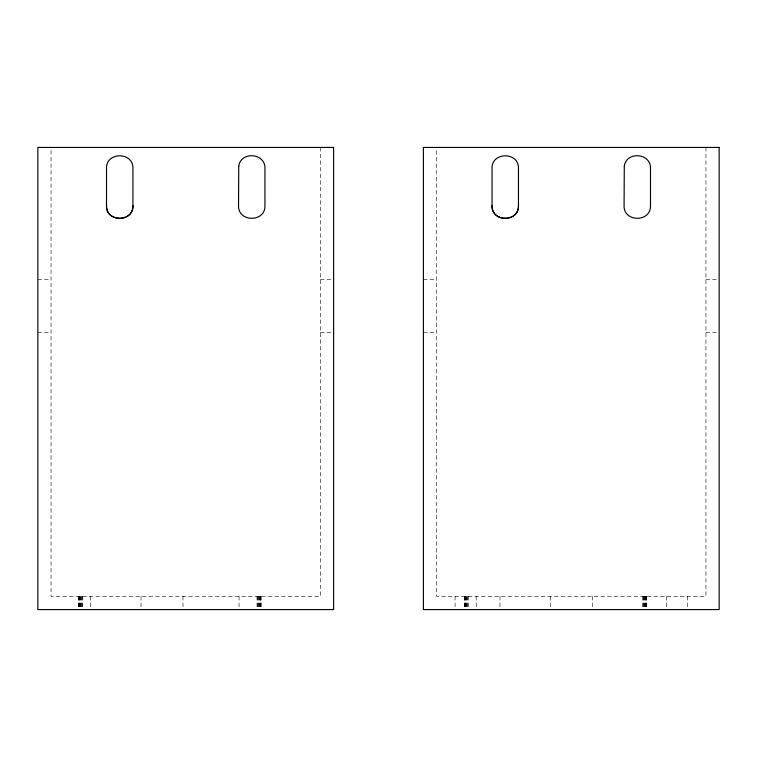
<?xml version="1.0" encoding="UTF-8"?>
<svg xmlns="http://www.w3.org/2000/svg" width="757" height="757" viewBox="0 0 757 757"><rect width="100%" height="100%" fill="white"/><g stroke="black" fill="none" stroke-linecap="round" stroke-linejoin="round"><path stroke-width="0.57" stroke-dasharray="3.79 2.84" d="M37.85 279.475L51.05 279.475M320.4 279.475L333.61 279.475M423.39 279.475L436.6 279.475M705.95 279.475L719.15 279.475M37.85 332.285L51.05 332.285M320.4 332.285L333.61 332.285M423.39 332.285L436.6 332.285M705.95 332.285L719.15 332.285M705.95 147.435L705.95 596.355L436.6 596.355L436.6 147.435M687.46 596.355L687.46 608.458M666.34 596.355L666.34 608.458M646.469 596.355L646.469 608.458M646.289 596.355L646.289 608.458M645.995 596.355L645.995 609.565M645.607 596.355L645.607 609.565M645.115 596.355L645.115 609.565M644.548 596.355L644.548 609.565M643.923 596.355L643.923 609.565M643.261 596.355L643.261 609.565M642.57 596.355L642.57 609.565M592.532 596.355L592.532 608.458M550.557 596.355L550.557 608.458M499.97 596.355L499.97 608.458M476.21 596.355L476.21 608.458M468.28 596.355L468.28 609.565M467.599 596.355L467.599 609.565M466.927 596.355L466.927 609.565M466.303 596.355L466.303 609.565M465.735 596.355L465.735 609.565M465.252 596.355L465.252 609.565M464.855 596.355L464.855 608.458M464.561 596.355L464.561 608.458M464.382 596.355L464.382 608.458M455.08 596.355L455.08 608.458M320.4 147.435L320.4 596.355L51.05 596.355L51.05 147.435M260.985 596.355L260.985 608.458M260.928 596.355L260.928 608.458M260.749 596.355L260.749 608.458M260.455 596.355L260.455 609.565M260.058 596.355L260.058 609.565M259.575 596.355L259.575 609.565M259.008 596.355L259.008 609.565M258.383 596.355L258.383 609.565M257.711 596.355L257.711 609.565M257.03 596.355L257.03 609.565M239.07 596.355L239.07 608.458M182.986 596.355L182.986 608.458M141.01 596.355L141.01 608.458M90.66 596.355L90.66 608.458M82.74 596.355L82.74 609.565M82.049 596.355L82.049 609.565M81.387 596.355L81.387 609.565M80.762 596.355L80.762 609.565M80.195 596.355L80.195 609.565M79.712 596.355L79.712 609.565M79.315 596.355L79.315 608.458M79.021 596.355L79.021 608.458M78.842 596.355L78.842 608.458M78.785 596.355L78.785 608.458"/><path stroke-width="1.14" d="M132.92 205.535C133.667 222.539 105.762 222.539 106.51 205.535L106.51 168.565C105.772 151.561 133.658 151.561 132.92 168.565L132.92 205.535C133.658 222.539 105.772 222.539 106.51 205.535M518.46 205.535C519.207 222.539 491.302 222.539 492.05 205.535L492.05 168.565C491.312 151.561 519.198 151.561 518.46 168.565L518.46 205.535C519.198 222.539 491.312 222.539 492.05 205.535M238.748 166.275L238.54 205.535C237.802 222.539 265.688 222.539 264.95 205.535L264.95 168.565C265.716 152.999 240.688 150.804 238.748 166.275M624.288 166.275L624.08 205.535C623.342 222.539 651.228 222.539 650.49 205.535L650.49 168.565C651.266 152.999 626.228 150.804 624.288 166.275M333.61 147.435L37.85 147.435L37.85 609.565L333.61 609.565L333.61 147.435M719.15 147.435L423.39 147.435L423.39 609.565L719.15 609.565L719.15 147.435"/></g></svg>
